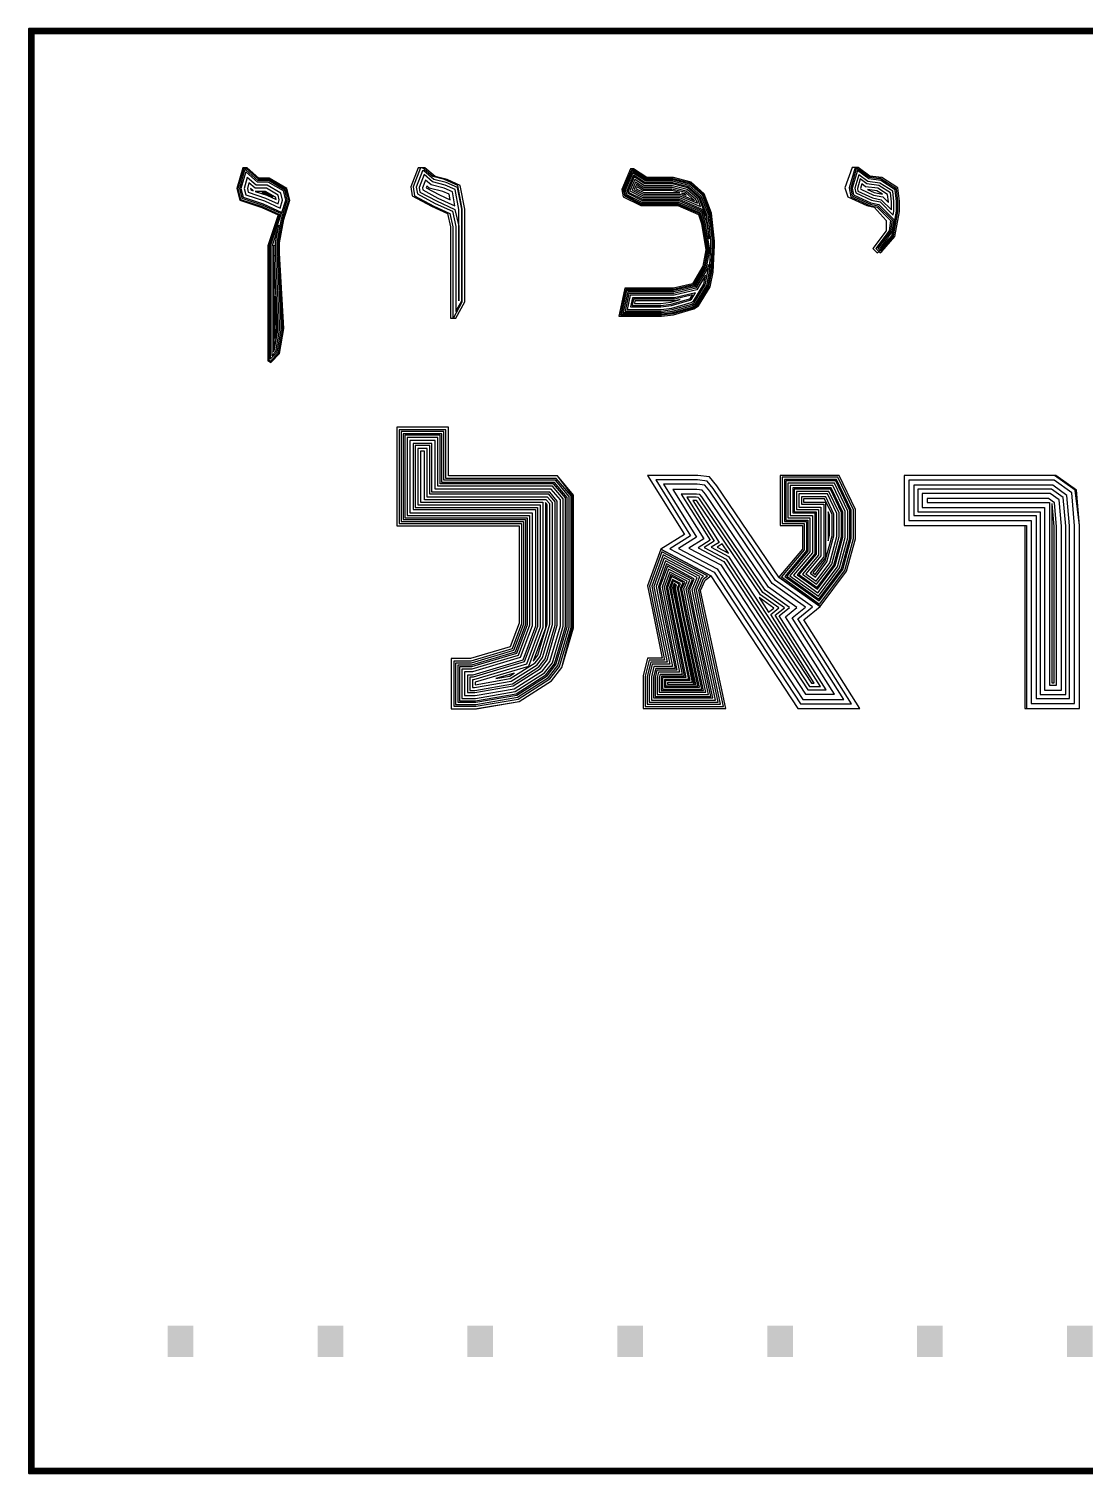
# Model space of a CAD drawing. Extents: x 218905 to 220683, y 733077 to 734679.
# Drawn here: x 220409.9 to 220451.8, y 734391.3 to 734448.6 of the extents above; entities that cross this region are included whole.
import ezdxf

# ---------------------------------------------------------------- set-up
doc = ezdxf.new("R2010")
doc.units = 0
doc.header["$LTSCALE"] = 0.3
doc.layers.add('_view', color=2, linetype='Continuous')
doc.styles.add('WMF-Aharoni0', font='ahronbd.ttf')

msp = doc.modelspace()

# ---------------------------------------------------------------- linework, layer by layer
at = {"layer": '_view', "linetype": 'Continuous'}
for points in [[(220582.411, 734448.577), (220409.946, 734448.577), (220409.946, 734391.31), (220582.411, 734391.31)], [(220582.367, 734448.533), (220409.991, 734448.533), (220409.991, 734391.355), (220582.367, 734391.355)], [(220582.315, 734448.481), (220410.043, 734448.481), (220410.043, 734391.407), (220582.315, 734391.407)], [(220582.287, 734448.453), (220410.071, 734448.453), (220410.071, 734391.435), (220582.287, 734391.435)], [(220582.224, 734448.39), (220410.134, 734448.39), (220410.134, 734391.498), (220582.224, 734391.498)]]:
    msp.add_lwpolyline(points, close=True, dxfattribs=at)
at = {"layer": '_view', "lineweight": 0}
for points in [[(220418.601, 734443.07), (220418.426, 734443.07), (220418.192, 734442.252), (220418.309, 734441.784), (220419.186, 734441.492), (220419.829, 734441.199), (220419.712, 734440.849), (220419.42, 734439.972), (220419.42, 734435.413), (220419.536, 734435.354), (220419.887, 734435.705), (220420.063, 734436.699), (220419.887, 734439.68), (220419.887, 734440.089), (220420.063, 734441.024), (220420.296, 734441.784), (220420.179, 734442.252), (220419.478, 734442.661), (220419.069, 734442.661), (220418.601, 734443.07)], [(220425.557, 734443.07), (220425.382, 734443.07), (220425.089, 734442.31), (220425.148, 734441.959), (220425.908, 734441.55), (220426.551, 734441.258), (220426.668, 734440.732), (220426.668, 734437.108), (220426.785, 734437.108), (220427.135, 734437.751), (220427.135, 734441.433), (220426.96, 734442.368), (220426.434, 734442.602), (220425.966, 734442.719), (220425.557, 734443.07)], [(220425.653, 734443.07), (220425.477, 734443.07), (220425.185, 734442.31), (220425.243, 734441.959), (220426.003, 734441.55), (220426.646, 734441.258), (220426.763, 734440.732), (220426.763, 734437.108), (220426.88, 734437.108), (220427.231, 734437.751), (220427.231, 734441.433), (220427.055, 734442.368), (220426.529, 734442.602), (220426.062, 734442.719), (220425.653, 734443.07)], [(220433.926, 734443.029), (220433.809, 734443.029), (220433.458, 734442.211), (220433.517, 734441.918), (220434.218, 734441.568), (220435.621, 734441.568), (220435.68, 734441.568), (220436.498, 734441.217), (220436.615, 734440.866), (220436.79, 734439.814), (220436.673, 734439.171), (220436.264, 734438.47), (220435.504, 734438.294), (220433.575, 734438.294), (220433.342, 734437.184), (220435.037, 734437.184), (220435.504, 734437.242), (220436.323, 734437.476), (220436.498, 734437.593), (220436.966, 734438.353), (220437.082, 734438.937), (220437.141, 734439.989), (220437.141, 734440.165), (220437.024, 734441.275), (220436.732, 734442.035), (220436.206, 734442.503), (220435.504, 734442.678), (220434.452, 734442.678), (220433.926, 734443.029)], [(220442.715, 734443.087), (220442.599, 734443.087), (220442.306, 734442.269), (220442.423, 734441.918), (220443.183, 734441.568), (220443.475, 734441.509), (220443.943, 734440.983), (220443.943, 734440.574), (220443.417, 734439.872), (220443.592, 734439.697), (220443.651, 734439.756), (220444.177, 734440.34), (220444.352, 734441.334), (220444.352, 734441.743), (220444.294, 734442.269), (220443.651, 734442.678), (220443.183, 734442.737), (220442.715, 734443.087)], [(220442.832, 734443.087), (220442.715, 734443.087), (220442.482, 734442.269), (220442.54, 734441.918), (220443.3, 734441.568), (220443.592, 734441.509), (220444.118, 734440.983), (220444.06, 734440.574), (220443.534, 734439.872), (220443.709, 734439.697), (220443.768, 734439.756), (220444.294, 734440.34), (220444.469, 734441.334), (220444.469, 734441.743), (220444.411, 734442.269), (220443.768, 734442.678), (220443.3, 734442.737), (220442.832, 734443.087)], [(220426.581, 734432.782), (220424.535, 734432.782), (220424.535, 734428.866), (220429.387, 734428.866), (220429.387, 734425.008), (220429.036, 734424.073), (220427.458, 734423.605), (220426.698, 734423.605), (220426.698, 734421.618), (220427.458, 734421.618), (220427.633, 734421.618), (220429.387, 734421.91), (220430.673, 734422.729), (220431.082, 734423.255), (220431.491, 734424.833), (220431.491, 734430.094), (220430.907, 734430.853), (220426.581, 734430.853), (220426.581, 734432.782)], [(220426.581, 734432.782), (220424.535, 734432.782), (220424.535, 734428.866), (220429.387, 734428.866), (220429.387, 734425.008), (220429.036, 734424.073), (220427.458, 734423.605), (220426.698, 734423.605), (220426.698, 734421.618), (220427.458, 734421.618), (220427.692, 734421.618), (220429.387, 734421.91), (220430.673, 734422.729), (220431.082, 734423.255), (220431.55, 734424.833), (220431.55, 734430.094), (220430.907, 734430.853), (220426.581, 734430.853), (220426.581, 734432.782)], [(220436.47, 734430.871), (220434.482, 734430.871), (220435.944, 734428.533), (220435.009, 734427.948), (220436.996, 734426.896), (220440.445, 734421.635), (220442.9, 734421.635), (220440.678, 734425.142), (220441.321, 734425.669), (220439.685, 734426.838), (220437.23, 734430.462), (220436.937, 734430.812), (220436.47, 734430.871)], [(220442.081, 734430.871), (220439.743, 734430.871), (220439.743, 734428.883), (220440.62, 734428.883), (220440.62, 734428.24), (220440.62, 734427.948), (220439.685, 734426.838), (220441.321, 734425.669), (220442.373, 734427.071), (220442.724, 734428.357), (220442.724, 734429.468), (220442.724, 734429.526), (220442.081, 734430.871)], [(220450.615, 734430.871), (220444.653, 734430.871), (220444.653, 734428.883), (220449.446, 734428.883), (220449.446, 734421.635), (220451.609, 734421.635), (220451.609, 734428.883), (220451.434, 734430.286), (220450.615, 734430.871)], [(220450.674, 734430.871), (220444.653, 734430.871), (220444.653, 734428.883), (220449.505, 734428.883), (220449.505, 734421.635), (220451.609, 734421.635), (220451.609, 734428.883), (220451.492, 734430.286), (220450.674, 734430.871)], [(220435.009, 734427.948), (220434.482, 734426.487), (220434.658, 734425.61), (220435.067, 734423.623), (220434.482, 734423.623), (220434.307, 734422.921), (220434.307, 734421.635), (220437.58, 734421.635), (220436.762, 734425.435), (220436.587, 734426.312), (220436.762, 734426.721), (220436.996, 734426.896), (220435.009, 734427.948)]]:
    msp.add_lwpolyline(points, dxfattribs=at)
for points in [[(220418.585, 734443.027), (220418.458, 734443.027), (220418.236, 734442.251), (220418.345, 734441.817), (220419.201, 734441.532), (220419.881, 734441.222), (220419.752, 734440.835), (220419.462, 734439.965), (220419.462, 734435.439), (220419.528, 734435.406), (220419.847, 734435.726), (220420.02, 734436.701), (220419.844, 734439.678), (220419.844, 734440.093), (220420.021, 734441.034), (220420.252, 734441.785), (220420.142, 734442.224), (220419.466, 734442.618), (220419.053, 734442.618)], [(220418.564, 734442.97), (220418.501, 734442.97), (220418.296, 734442.25), (220418.393, 734441.862), (220419.222, 734441.585), (220419.952, 734441.253), (220419.807, 734440.817), (220419.52, 734439.956), (220419.52, 734435.479), (220419.794, 734435.753), (220419.962, 734436.704), (220419.787, 734439.677), (220419.787, 734440.098), (220419.965, 734441.048), (220420.192, 734441.787), (220420.093, 734442.186), (220419.451, 734442.561), (220419.031, 734442.561)], [(220418.544, 734442.911), (220418.355, 734442.249), (220418.441, 734441.906), (220419.243, 734441.638), (220419.984, 734441.302), (220420.133, 734441.788), (220420.043, 734442.149), (220419.436, 734442.504), (220419.01, 734442.504)], [(220418.609, 734442.69), (220418.483, 734442.247), (220418.544, 734442.002), (220419.289, 734441.753), (220419.907, 734441.473), (220420.005, 734441.792), (220419.936, 734442.069), (220419.402, 734442.38), (220418.963, 734442.38)], [(220425.608, 734442.95), (220425.56, 734442.95), (220425.309, 734442.297), (220425.352, 734442.037), (220426.057, 734441.658), (220426.751, 734441.343), (220426.883, 734440.745), (220426.883, 734437.365), (220427.11, 734437.781), (220427.11, 734441.422), (220426.949, 734442.284), (220426.49, 734442.488), (220426.005, 734442.609)], [(220425.618, 734442.799), (220425.42, 734442.286), (220425.45, 734442.107), (220426.105, 734441.755), (220426.844, 734441.419), (220426.991, 734440.757), (220426.991, 734437.789), (220427.003, 734437.809), (220427.003, 734441.412), (220426.853, 734442.209), (220426.455, 734442.386), (220425.954, 734442.511)], [(220425.672, 734442.584), (220425.552, 734442.273), (220425.566, 734442.19), (220426.162, 734441.869), (220426.845, 734441.559), (220426.74, 734442.119), (220426.413, 734442.264), (220425.894, 734442.394)], [(220433.911, 734442.979), (220433.842, 734442.979), (220433.511, 734442.205), (220433.561, 734441.952), (220434.23, 734441.618), (220435.621, 734441.618), (220435.69, 734441.618), (220436.538, 734441.254), (220436.664, 734440.878), (220436.841, 734439.814), (220436.721, 734439.153), (220436.297, 734438.425), (220435.51, 734438.244), (220433.616, 734438.244), (220433.403, 734437.234), (220435.034, 734437.234), (220435.494, 734437.291), (220436.301, 734437.522), (220436.461, 734437.629), (220436.918, 734438.371), (220437.032, 734438.944), (220437.091, 734439.991), (220437.091, 734440.162), (220436.975, 734441.263), (220436.689, 734442.006), (220436.182, 734442.457), (220435.498, 734442.628), (220434.437, 734442.628)], [(220433.899, 734442.939), (220433.868, 734442.939), (220433.552, 734442.201), (220433.596, 734441.979), (220434.239, 734441.657), (220435.621, 734441.657), (220435.698, 734441.657), (220436.57, 734441.283), (220436.702, 734440.888), (220436.881, 734439.813), (220436.759, 734439.139), (220436.322, 734438.391), (220435.514, 734438.205), (220433.648, 734438.205), (220433.452, 734437.273), (220435.031, 734437.273), (220435.486, 734437.33), (220436.285, 734437.558), (220436.432, 734437.656), (220436.881, 734438.386), (220436.993, 734438.949), (220437.051, 734439.992), (220437.051, 734440.16), (220436.936, 734441.254), (220436.656, 734441.983), (220436.163, 734442.421), (220435.493, 734442.589), (220434.425, 734442.589)], [(220433.9, 734442.873), (220433.609, 734442.195), (220433.645, 734442.016), (220434.252, 734441.712), (220435.621, 734441.712), (220435.709, 734441.712), (220436.615, 734441.324), (220436.756, 734440.901), (220436.937, 734439.813), (220436.811, 734439.12), (220436.358, 734438.343), (220435.521, 734438.15), (220433.693, 734438.15), (220433.52, 734437.328), (220435.028, 734437.328), (220435.475, 734437.384), (220436.261, 734437.609), (220436.391, 734437.696), (220436.829, 734438.406), (220436.939, 734438.955), (220436.996, 734439.993), (220436.996, 734440.157), (220436.882, 734441.241), (220436.609, 734441.95), (220436.136, 734442.371), (220435.486, 734442.534), (220434.408, 734442.534)], [(220433.927, 734442.782), (220433.672, 734442.188), (220433.698, 734442.057), (220434.267, 734441.773), (220435.621, 734441.773), (220435.722, 734441.773), (220436.663, 734441.369), (220436.815, 734440.916), (220436.926, 734440.248), (220436.823, 734441.227), (220436.558, 734441.915), (220436.107, 734442.316), (220435.479, 734442.473), (220434.39, 734442.473)], [(220433.947, 734442.713), (220433.72, 734442.183), (220433.739, 734442.088), (220434.278, 734441.819), (220435.621, 734441.819), (220435.731, 734441.819), (220436.701, 734441.403), (220436.784, 734441.152), (220436.778, 734441.216), (220436.519, 734441.888), (220436.085, 734442.274), (220435.473, 734442.427), (220434.376, 734442.427)], [(220433.979, 734442.607), (220433.794, 734442.176), (220433.802, 734442.136), (220434.294, 734441.889), (220435.621, 734441.889), (220435.746, 734441.889), (220436.58, 734441.532), (220436.459, 734441.847), (220436.051, 734442.21), (220435.465, 734442.356), (220434.355, 734442.356)], [(220442.814, 734443.031), (220442.758, 734443.031), (220442.539, 734442.266), (220442.591, 734441.957), (220443.318, 734441.622), (220443.62, 734441.561), (220444.178, 734441.003), (220444.114, 734440.552), (220443.608, 734439.878), (220443.709, 734439.777), (220443.727, 734439.794), (220444.241, 734440.366), (220444.413, 734441.339), (220444.413, 734441.74), (220444.358, 734442.236), (220443.748, 734442.624), (220443.278, 734442.683)], [(220442.802, 734442.965), (220442.601, 734442.262), (220442.645, 734441.998), (220443.336, 734441.679), (220443.65, 734441.616), (220444.242, 734441.024), (220444.171, 734440.528), (220443.687, 734439.883), (220443.708, 734439.863), (220444.185, 734440.393), (220444.353, 734441.344), (220444.353, 734441.736), (220444.301, 734442.201), (220443.727, 734442.566), (220443.255, 734442.625)], [(220442.86, 734442.79), (220442.708, 734442.256), (220442.739, 734442.07), (220443.369, 734441.779), (220443.701, 734441.713), (220444.22, 734441.194), (220444.248, 734441.353), (220444.248, 734441.731), (220444.203, 734442.139), (220443.691, 734442.465), (220443.214, 734442.524)], [(220442.915, 734442.626), (220442.808, 734442.25), (220442.827, 734442.137), (220443.399, 734441.873), (220443.749, 734441.803), (220444.15, 734441.402), (220444.15, 734441.725), (220444.111, 734442.082), (220443.657, 734442.371), (220443.176, 734442.431)], [(220418.674, 734442.469), (220418.61, 734442.245), (220418.647, 734442.097), (220419.334, 734441.868), (220419.83, 734441.642), (220419.877, 734441.795), (220419.829, 734441.989), (220419.369, 734442.257), (220418.917, 734442.257)], [(220418.739, 734442.251), (220418.736, 734442.243), (220418.749, 734442.192), (220418.842, 734442.161)], [(220418.919, 734442.135), (220419.378, 734441.982), (220419.747, 734441.814), (220419.723, 734441.909), (220419.336, 734442.135)], [(220419.183, 734442.092), (220419.394, 734442.022), (220419.625, 734441.917), (220419.324, 734442.092)], [(220425.733, 734442.344), (220425.707, 734442.277), (220426.225, 734441.998), (220426.653, 734441.803), (220426.613, 734442.019), (220426.366, 734442.128), (220425.826, 734442.263)], [(220434.01, 734442.503), (220433.871, 734442.179), (220434.311, 734441.959), (220435.621, 734441.959), (220435.76, 734441.959), (220436.456, 734441.661), (220436.4, 734441.806), (220436.017, 734442.146), (220435.456, 734442.287), (220434.334, 734442.287)], [(220434.037, 734442.412), (220433.949, 734442.208), (220434.325, 734442.02), (220435.621, 734442.02), (220435.772, 734442.02), (220436.344, 734441.775), (220435.988, 734442.091), (220435.449, 734442.226), (220434.315, 734442.226)], [(220434.065, 734442.317), (220434.031, 734442.238), (220434.34, 734442.083), (220435.621, 734442.083), (220435.759, 734442.083), (220435.441, 734442.163), (220434.296, 734442.163)], [(220435.958, 734442.033), (220435.823, 734442.067), (220436.01, 734441.987)], [(220442.983, 734442.427), (220442.93, 734442.244), (220442.934, 734442.219), (220443.437, 734441.987), (220443.808, 734441.913), (220444.031, 734441.691), (220444.031, 734441.719), (220443.998, 734442.012), (220443.615, 734442.255), (220443.13, 734442.316)], [(220443.205, 734442.205), (220443.468, 734442.084), (220443.803, 734442.017), (220443.58, 734442.158)], [(220419.86, 734440.795), (220419.577, 734439.946), (220419.577, 734435.617), (220419.741, 734435.781), (220419.905, 734436.708), (220419.73, 734439.675), (220419.73, 734440.103)], [(220419.664, 734440.001), (220419.643, 734439.936), (220419.643, 734435.776), (220419.68, 734435.813), (220419.838, 734436.712), (220419.664, 734439.673)], [(220419.656, 734439.599), (220419.656, 734435.807), (220419.668, 734435.819), (220419.825, 734436.712)], [(220436.894, 734439.235), (220436.869, 734439.099), (220436.397, 734438.29), (220435.528, 734438.089), (220433.742, 734438.089), (220433.594, 734437.389), (220435.024, 734437.389), (220435.463, 734437.444), (220436.235, 734437.664), (220436.347, 734437.739), (220436.772, 734438.429), (220436.878, 734438.963)], [(220436.781, 734438.817), (220436.44, 734438.231), (220435.535, 734438.023), (220433.796, 734438.023), (220433.676, 734437.455), (220435.02, 734437.455), (220435.45, 734437.509), (220436.207, 734437.726), (220436.298, 734437.786), (220436.709, 734438.454)], [(220419.703, 734437.98), (220419.703, 734436.294), (220419.778, 734436.715)], [(220436.377, 734438.111), (220435.547, 734437.919), (220433.879, 734437.919), (220433.803, 734437.558), (220435.013, 734437.558), (220435.429, 734437.61), (220436.163, 734437.82), (220436.222, 734437.859)], [(220436.262, 734438.029), (220435.553, 734437.865), (220433.924, 734437.865), (220433.871, 734437.613), (220435.01, 734437.613), (220435.418, 734437.664), (220436.14, 734437.87), (220436.182, 734437.898)], [(220435.774, 734437.841), (220435.561, 734437.792), (220433.983, 734437.792), (220433.96, 734437.686), (220435.005, 734437.686), (220435.404, 734437.735)], [(220426.482, 734432.684), (220424.634, 734432.684), (220424.634, 734428.965), (220429.485, 734428.965), (220429.485, 734424.99), (220429.111, 734423.992), (220427.472, 734423.507), (220426.797, 734423.507), (220426.797, 734421.717), (220427.458, 734421.717), (220427.683, 734421.717), (220429.351, 734422.004), (220430.605, 734422.803), (220430.993, 734423.3), (220431.451, 734424.847), (220431.451, 734430.057), (220430.861, 734430.755), (220426.482, 734430.755)], [(220426.408, 734432.609), (220424.708, 734432.609), (220424.708, 734429.039), (220429.56, 734429.039), (220429.56, 734424.977), (220429.168, 734423.932), (220427.483, 734423.432), (220426.871, 734423.432), (220426.871, 734421.791), (220427.458, 734421.791), (220427.677, 734421.791), (220429.323, 734422.075), (220430.555, 734422.858), (220430.925, 734423.335), (220431.377, 734424.858), (220431.377, 734430.03), (220430.826, 734430.68), (220426.408, 734430.68)], [(220426.32, 734432.522), (220424.796, 734432.522), (220424.796, 734429.127), (220429.647, 734429.127), (220429.647, 734424.961), (220429.235, 734423.86), (220427.496, 734423.345), (220426.959, 734423.345), (220426.959, 734421.879), (220427.458, 734421.879), (220427.669, 734421.879), (220429.291, 734422.158), (220430.495, 734422.924), (220430.846, 734423.376), (220431.289, 734424.871), (220431.289, 734429.998), (220430.786, 734430.593), (220426.32, 734430.593)], [(220426.261, 734432.462), (220424.855, 734432.462), (220424.855, 734429.186), (220429.707, 734429.186), (220429.707, 734424.95), (220429.28, 734423.811), (220427.504, 734423.285), (220427.018, 734423.285), (220427.018, 734421.938), (220427.458, 734421.938), (220427.664, 734421.938), (220429.269, 734422.215), (220430.454, 734422.969), (220430.792, 734423.403), (220431.229, 734424.879), (220431.229, 734429.976), (220430.758, 734430.533), (220426.261, 734430.533)], [(220426.169, 734432.37), (220424.947, 734432.37), (220424.947, 734429.278), (220429.799, 734429.278), (220429.799, 734424.933), (220429.35, 734423.736), (220427.518, 734423.193), (220427.11, 734423.193), (220427.11, 734422.03), (220427.458, 734422.03), (220427.656, 734422.03), (220429.235, 734422.302), (220430.391, 734423.038), (220430.709, 734423.446), (220431.137, 734424.893), (220431.137, 734429.943), (220430.715, 734430.441), (220426.169, 734430.441)], [(220426.057, 734432.258), (220425.059, 734432.258), (220425.059, 734429.39), (220429.911, 734429.39), (220429.911, 734424.913), (220429.435, 734423.645), (220427.534, 734423.081), (220427.222, 734423.081), (220427.222, 734422.142), (220427.458, 734422.142), (220427.647, 734422.142), (220429.194, 734422.409), (220430.315, 734423.122), (220430.608, 734423.498), (220431.026, 734424.909), (220431.026, 734429.902), (220430.664, 734430.329), (220426.057, 734430.329)], [(220425.933, 734432.134), (220425.183, 734432.134), (220425.183, 734429.514), (220430.035, 734429.514), (220430.035, 734424.891), (220429.53, 734423.543), (220427.552, 734422.957), (220427.346, 734422.957), (220427.346, 734422.266), (220427.458, 734422.266), (220427.636, 734422.266), (220429.149, 734422.527), (220430.23, 734423.215), (220430.495, 734423.556), (220430.901, 734424.927), (220430.901, 734429.856), (220430.606, 734430.205), (220425.933, 734430.205)], [(220425.852, 734432.053), (220425.264, 734432.053), (220425.264, 734429.595), (220430.116, 734429.595), (220430.116, 734424.876), (220429.591, 734423.477), (220427.564, 734422.876), (220427.427, 734422.876), (220427.427, 734422.347), (220427.458, 734422.347), (220427.629, 734422.347), (220429.119, 734422.604), (220430.175, 734423.276), (220430.422, 734423.594), (220430.82, 734424.939), (220430.82, 734429.826), (220430.568, 734430.124), (220425.852, 734430.124)], [(220425.74, 734431.941), (220425.376, 734431.941), (220425.376, 734429.707), (220430.228, 734429.707), (220430.228, 734424.856), (220429.677, 734423.385), (220427.58, 734422.764), (220427.539, 734422.764), (220427.539, 734422.459), (220427.62, 734422.459), (220429.078, 734422.71), (220430.098, 734423.36), (220430.32, 734423.646), (220430.708, 734424.955), (220430.708, 734429.785), (220430.516, 734430.012), (220425.74, 734430.012)], [(220425.633, 734431.835), (220425.483, 734431.835), (220425.483, 734429.814), (220430.334, 734429.814), (220430.334, 734424.836), (220429.758, 734423.298), (220427.646, 734422.673), (220427.646, 734422.572), (220429.038, 734422.812), (220430.025, 734423.44), (220430.224, 734423.695), (220430.602, 734424.97), (220430.602, 734429.746), (220430.467, 734429.906), (220425.633, 734429.906)], [(220436.459, 734430.691), (220434.806, 734430.691), (220436.191, 734428.476), (220435.368, 734427.961), (220437.121, 734427.033), (220440.541, 734421.815), (220442.574, 734421.815), (220440.442, 734425.181), (220441.026, 734425.659), (220439.554, 734426.71), (220437.086, 734430.354), (220436.845, 734430.643)], [(220442.034, 734430.796), (220439.818, 734430.796), (220439.818, 734428.958), (220440.695, 734428.958), (220440.695, 734428.24), (220440.695, 734427.921), (220439.794, 734426.851), (220441.305, 734425.772), (220442.305, 734427.105), (220442.65, 734428.367), (220442.65, 734429.468), (220442.65, 734429.509)], [(220441.978, 734430.708), (220439.906, 734430.708), (220439.906, 734429.047), (220440.783, 734429.047), (220440.783, 734428.24), (220440.783, 734427.889), (220439.923, 734426.868), (220441.286, 734425.894), (220442.224, 734427.144), (220442.561, 734428.379), (220442.561, 734429.468), (220442.561, 734429.489)], [(220441.945, 734430.655), (220439.959, 734430.655), (220439.959, 734429.099), (220440.835, 734429.099), (220440.835, 734428.24), (220440.835, 734427.87), (220440, 734426.877), (220441.275, 734425.966), (220442.176, 734427.168), (220442.509, 734428.386), (220442.509, 734429.468), (220442.509, 734429.478)], [(220441.892, 734430.57), (220440.044, 734430.57), (220440.044, 734429.184), (220440.921, 734429.184), (220440.921, 734428.24), (220440.921, 734427.838), (220440.125, 734426.893), (220441.257, 734426.084), (220442.098, 734427.206), (220442.423, 734428.398), (220442.423, 734429.458)], [(220450.611, 734430.677), (220444.847, 734430.677), (220444.847, 734429.078), (220449.699, 734429.078), (220449.699, 734421.83), (220451.415, 734421.83), (220451.415, 734428.875), (220451.306, 734430.181)], [(220436.448, 734430.519), (220435.118, 734430.519), (220436.429, 734428.421), (220435.713, 734427.973), (220437.241, 734427.165), (220440.635, 734421.987), (220442.26, 734421.987), (220440.214, 734425.218), (220440.742, 734425.65), (220439.429, 734426.588), (220436.948, 734430.25), (220436.756, 734430.48)], [(220436.435, 734430.315), (220435.485, 734430.315), (220436.709, 734428.356), (220436.12, 734427.988), (220437.382, 734427.32), (220440.745, 734422.191), (220441.89, 734422.191), (220439.946, 734425.261), (220440.408, 734425.639), (220439.281, 734426.444), (220436.785, 734430.127), (220436.651, 734430.288)], [(220436.424, 734430.134), (220435.812, 734430.134), (220436.959, 734428.298), (220436.484, 734428.001), (220437.508, 734427.459), (220440.843, 734422.372), (220441.56, 734422.372), (220439.706, 734425.3), (220440.109, 734425.629), (220439.149, 734426.315), (220436.64, 734430.018), (220436.557, 734430.117)], [(220436.416, 734430.011), (220436.034, 734430.011), (220437.129, 734428.259), (220436.73, 734428.01), (220437.594, 734427.553), (220440.909, 734422.496), (220441.337, 734422.496), (220439.544, 734425.326), (220439.906, 734425.622), (220439.059, 734426.227), (220436.542, 734429.944), (220436.494, 734430.001)], [(220441.829, 734430.471), (220440.143, 734430.471), (220440.143, 734429.284), (220441.02, 734429.284), (220441.02, 734428.24), (220441.02, 734427.802), (220440.27, 734426.911), (220441.236, 734426.221), (220442.008, 734427.25), (220442.324, 734428.411), (220442.324, 734429.436)], [(220441.767, 734430.373), (220440.241, 734430.373), (220440.241, 734429.382), (220441.118, 734429.382), (220441.118, 734428.24), (220441.118, 734427.766), (220440.413, 734426.929), (220441.215, 734426.357), (220441.918, 734427.294), (220442.226, 734428.424), (220442.226, 734429.413)], [(220441.736, 734430.323), (220440.291, 734430.323), (220440.291, 734429.432), (220441.168, 734429.432), (220441.168, 734428.24), (220441.168, 734427.748), (220440.487, 734426.939), (220441.204, 734426.426), (220441.872, 734427.317), (220442.176, 734428.431), (220442.176, 734429.402)], [(220441.677, 734430.229), (220440.385, 734430.229), (220440.385, 734429.525), (220441.261, 734429.525), (220441.261, 734428.24), (220441.261, 734427.714), (220440.623, 734426.956), (220441.184, 734426.555), (220441.787, 734427.358), (220442.083, 734428.443), (220442.083, 734429.381)], [(220441.62, 734430.139), (220440.475, 734430.139), (220440.475, 734429.616), (220441.352, 734429.616), (220441.352, 734428.24), (220441.352, 734427.681), (220440.755, 734426.972), (220441.165, 734426.68), (220441.704, 734427.399), (220441.992, 734428.455), (220441.992, 734429.36)], [(220441.546, 734430.021), (220440.593, 734430.021), (220440.593, 734429.733), (220441.47, 734429.733), (220441.47, 734428.24), (220441.47, 734427.638), (220440.927, 734426.994), (220441.14, 734426.843), (220441.596, 734427.451), (220441.874, 734428.471), (220441.874, 734429.334)], [(220450.548, 734430.478), (220445.046, 734430.478), (220445.046, 734429.277), (220449.898, 734429.277), (220449.898, 734422.028), (220451.216, 734422.028), (220451.216, 734428.867), (220451.115, 734430.072)], [(220450.499, 734430.324), (220445.199, 734430.324), (220445.199, 734429.43), (220450.051, 734429.43), (220450.051, 734422.182), (220451.063, 734422.182), (220451.063, 734428.861), (220450.969, 734429.989)], [(220450.445, 734430.156), (220445.368, 734430.156), (220445.368, 734429.598), (220450.219, 734429.598), (220450.219, 734422.35), (220450.894, 734422.35), (220450.894, 734428.854), (220450.807, 734429.897)], [(220430.433, 734429.793), (220430.433, 734424.818), (220429.94, 734423.502), (220429.958, 734423.514), (220430.135, 734423.741), (220430.503, 734424.985), (220430.503, 734429.71)], [(220436.408, 734429.876), (220436.277, 734429.876), (220437.315, 734428.216), (220437, 734428.02), (220437.688, 734427.655), (220440.982, 734422.63), (220441.092, 734422.63), (220439.367, 734425.355), (220439.685, 734425.615), (220438.961, 734426.132), (220436.434, 734429.863), (220436.425, 734429.874)], [(220441.499, 734429.946), (220440.668, 734429.946), (220440.668, 734429.808), (220441.544, 734429.808), (220441.544, 734428.24), (220441.544, 734427.611), (220441.037, 734427.008), (220441.124, 734426.946), (220441.528, 734427.485), (220441.8, 734428.481), (220441.8, 734429.317)], [(220441.642, 734429.422), (220441.642, 734428.271), (220441.703, 734428.494), (220441.703, 734429.295)], [(220450.381, 734429.957), (220445.567, 734429.957), (220445.567, 734429.797), (220450.419, 734429.797), (220450.419, 734422.549), (220450.695, 734422.549), (220450.695, 734428.845), (220450.616, 734429.789)], [(220450.511, 734429.751), (220450.511, 734422.641), (220450.603, 734422.641), (220450.603, 734428.842), (220450.528, 734429.739)], [(220435.049, 734427.843), (220434.559, 734426.481), (220434.731, 734425.625), (220435.158, 734423.549), (220434.54, 734423.549), (220434.381, 734422.912), (220434.381, 734421.71), (220437.489, 734421.71), (220436.689, 734425.42), (220436.509, 734426.32), (220436.702, 734426.768), (220436.858, 734426.885)], [(220435.097, 734427.719), (220434.649, 734426.474), (220434.816, 734425.642), (220435.265, 734423.462), (220434.608, 734423.462), (220434.468, 734422.901), (220434.468, 734421.797), (220437.381, 734421.797), (220436.604, 734425.402), (220436.419, 734426.329), (220436.631, 734426.824), (220436.696, 734426.873)], [(220437.444, 734428.154), (220437.243, 734428.028), (220437.69, 734427.792)], [(220435.14, 734427.609), (220434.729, 734426.469), (220434.891, 734425.657), (220435.359, 734423.385), (220434.668, 734423.385), (220434.545, 734422.892), (220434.545, 734421.874), (220437.285, 734421.874), (220436.529, 734425.386), (220436.339, 734426.337), (220436.561, 734426.857)], [(220435.187, 734427.487), (220434.818, 734426.462), (220434.976, 734425.674), (220435.465, 734423.298), (220434.736, 734423.298), (220434.632, 734422.881), (220434.632, 734421.96), (220437.179, 734421.96), (220436.444, 734425.369), (220436.249, 734426.347), (220436.451, 734426.818)], [(220435.236, 734427.36), (220434.911, 734426.455), (220435.063, 734425.691), (220435.574, 734423.209), (220434.805, 734423.209), (220434.721, 734422.87), (220434.721, 734422.049), (220437.068, 734422.049), (220436.357, 734425.351), (220436.156, 734426.356), (220436.336, 734426.777)], [(220435.269, 734427.275), (220434.972, 734426.451), (220435.121, 734425.703), (220435.647, 734423.15), (220434.852, 734423.15), (220434.78, 734422.863), (220434.78, 734422.108), (220436.995, 734422.108), (220436.299, 734425.339), (220436.094, 734426.363), (220436.26, 734426.75)], [(220435.314, 734427.16), (220435.056, 734426.444), (220435.201, 734425.719), (220435.747, 734423.069), (220434.915, 734423.069), (220434.861, 734422.853), (220434.861, 734422.189), (220436.894, 734422.189), (220436.219, 734425.322), (220436.01, 734426.372), (220436.156, 734426.714)], [(220435.361, 734427.037), (220435.145, 734426.438), (220435.285, 734425.736), (220435.852, 734422.983), (220434.982, 734422.983), (220434.947, 734422.842), (220434.947, 734422.275), (220436.788, 734422.275), (220436.135, 734425.305), (220435.92, 734426.381), (220436.046, 734426.675)], [(220435.4, 734426.937), (220435.218, 734426.432), (220435.355, 734425.75), (220435.939, 734422.912), (220435.038, 734422.912), (220435.018, 734422.834), (220435.018, 734422.346), (220436.7, 734422.346), (220436.066, 734425.29), (220435.846, 734426.389), (220435.955, 734426.643)], [(220435.428, 734426.865), (220435.271, 734426.428), (220435.404, 734425.759), (220436.001, 734422.861), (220435.077, 734422.861), (220435.068, 734422.828), (220435.068, 734422.397), (220436.638, 734422.397), (220436.017, 734425.28), (220435.794, 734426.394), (220435.89, 734426.62)], [(220435.473, 734426.748), (220435.356, 734426.422), (220435.485, 734425.776), (220436.102, 734422.779), (220435.151, 734422.779), (220435.151, 734422.479), (220436.536, 734422.479), (220435.936, 734425.263), (220435.708, 734426.403), (220435.785, 734426.583)], [(220435.497, 734426.686), (220435.401, 734426.419), (220435.528, 734425.784), (220436.156, 734422.735), (220435.194, 734422.735), (220435.194, 734422.523), (220436.482, 734422.523), (220435.893, 734425.254), (220435.663, 734426.408), (220435.729, 734426.563)], [(220435.538, 734426.58), (220435.477, 734426.413), (220435.6, 734425.799), (220436.246, 734422.662), (220435.268, 734422.662), (220435.268, 734422.597), (220436.39, 734422.597), (220435.821, 734425.239), (220435.586, 734426.416), (220435.634, 734426.529)], [(220435.559, 734426.524), (220435.518, 734426.41), (220435.639, 734425.806), (220436.292, 734422.636), (220436.341, 734422.636), (220435.782, 734425.231), (220435.545, 734426.42), (220435.584, 734426.511)], [(220439.485, 734425.608), (220438.902, 734426.024), (220439.283, 734425.443)], [(220429.002, 734422.906), (220429.196, 734423.029), (220428.471, 734422.814)]]:
    msp.add_lwpolyline(points, close=True, dxfattribs=at)

# ---------------------------------------------------------------- texts
at = {"layer": '_view', "lineweight": 0, "style": 'WMF-Aharoni0'}
msp.add_text('. . . . . . . . . . . . . .', height=8, dxfattribs=at).set_placement((220414.472, 734395.915))

doc.saveas('drawing.dxf')
